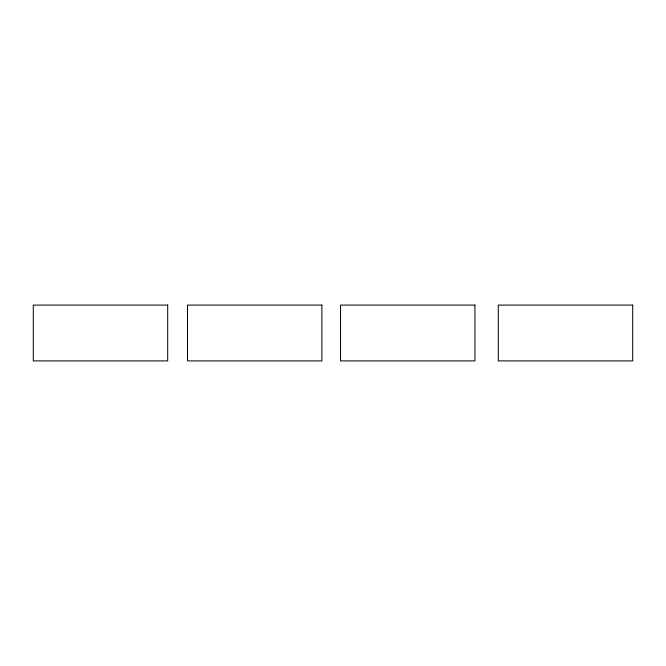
<?xml version="1.0" encoding="UTF-8"?>
<svg xmlns="http://www.w3.org/2000/svg" width="666" height="666" viewBox="0 0 666 666"><rect width="100%" height="100%" fill="white"/><g stroke="black" fill="none" stroke-linecap="round" stroke-linejoin="round"><path stroke-width="1" d="M167.69 305.095L33.3 305.095L33.3 360.905L167.69 360.905L167.69 305.095M321.878 305.095L187.496 305.095L187.496 360.905L321.878 360.905L321.878 305.095M474.925 305.095L340.534 305.095L340.534 360.905L474.925 360.905L474.925 305.095M632.7 305.095L498.31 305.095L498.31 360.905L632.7 360.905L632.7 305.095"/></g></svg>
